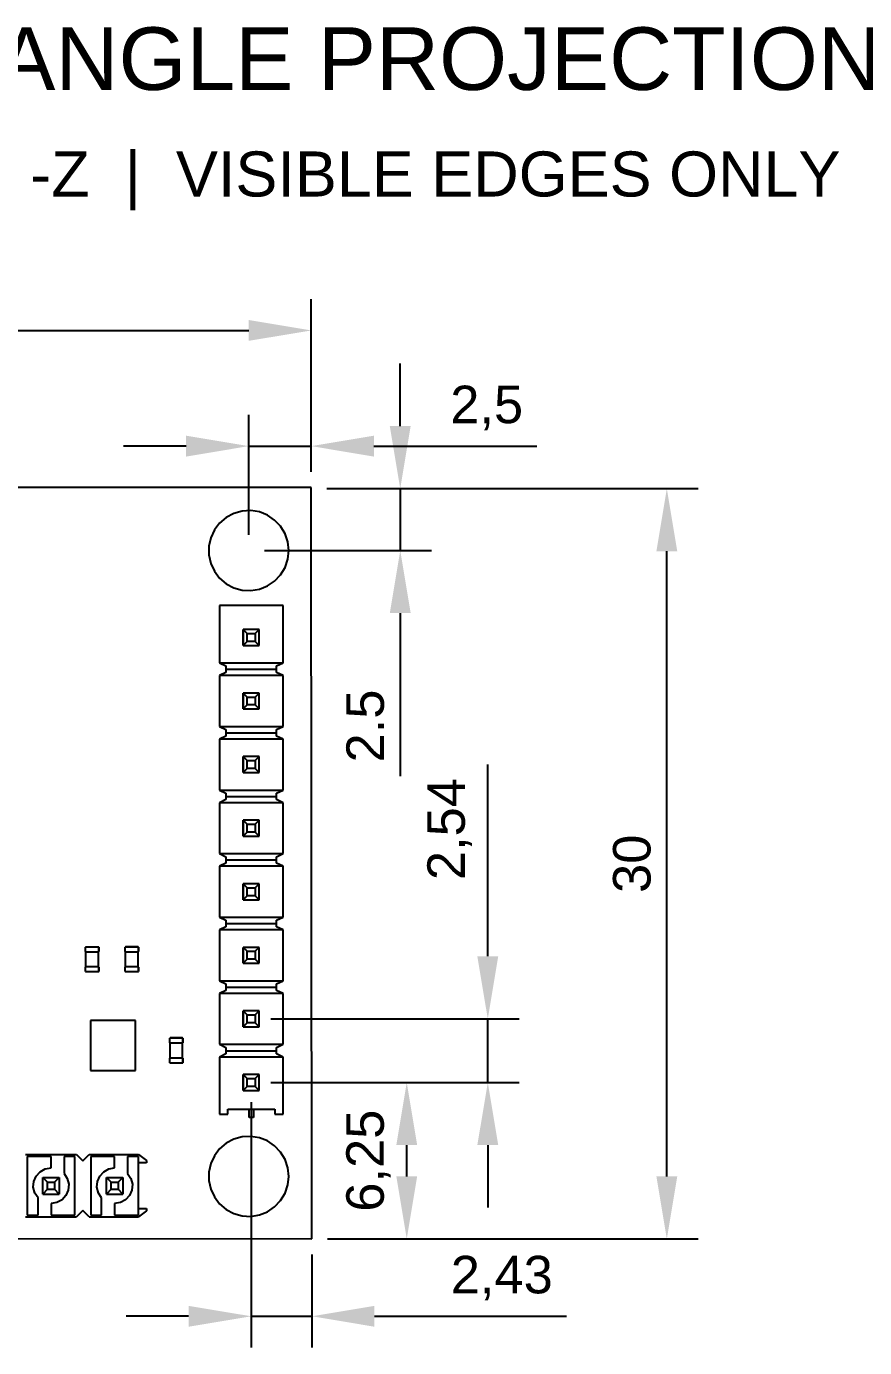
# Model space of a CAD drawing. Header units: millimetres. Extents: x -74 to 116, y -91 to 186.
# Drawn here: x 17.8 to 51.3, y 50 to 102.8 of the extents above; entities that cross this region are included whole.
import ezdxf

# ---------------------------------------------------------------- set-up
doc = ezdxf.new("R2010")
doc.units = ezdxf.units.MM
doc.layers.add('LABELS', color=7, linetype='Continuous')
doc.layers.add('VISIBLE', color=7, linetype='Continuous')
doc.styles.get("Standard").update_dxf_attribs({"font": 'arial.ttf'})
doc.dimstyles.get("Standard").update_dxf_attribs({"dimtxt": 2.5, "dimasz": 2.5, "dimexe": 1.25, "dimexo": 0.625, "dimtad": 1, "dimcen": 2.5, "dimazin": 3, "dimtfac": 1, "dimtmove": 0, "dimatfit": 3})

# ---------------------------------------------------------------- blocks, each defined once
blk = doc.blocks.new('*D1')
at = {"color": 0, "lineweight": -2, "transparency": 16777216}
for p, q in [((26.727, 82.474), (26.727, 87.271)), ((29.227, 84.999), (29.227, 87.271)), ((24.227, 86.021), (21.727, 86.021)), ((26.727, 86.021), (29.227, 86.021)), ((31.727, 86.021), (38.245, 86.021))]:
    blk.add_line(p, q, dxfattribs=at)
at = {"color": 0, "transparency": 16777216}
for points in [[(24.227, 86.438), (24.227, 85.604), (26.727, 86.021)], [(31.727, 86.438), (31.727, 85.604), (29.227, 86.021)]]:
    blk.add_solid(points, dxfattribs=at)
at = {"layer": 'Defpoints', "color": 0, "transparency": 16777216}
for p in [(29.227, 86.021), (29.227, 84.374), (26.727, 81.849)]:
    blk.add_point(p, dxfattribs=at)
at = {"color": 0, "transparency": 16777216, "insert": (36.236, 87.547), "char_height": 1.5, "attachment_point": 5}
blk.add_mtext('2,5', dxfattribs=at)
blk = doc.blocks.new('*D2')
at = {"color": 0, "lineweight": -2, "transparency": 16777216}
for p, q in [((32.781, 86.824), (32.781, 89.324)), ((29.852, 84.324), (34.031, 84.324)), ((32.781, 84.324), (32.781, 81.849)), ((27.352, 81.849), (34.031, 81.849)), ((32.781, 79.349), (32.781, 72.831))]:
    blk.add_line(p, q, dxfattribs=at)
at = {"color": 0, "transparency": 16777216}
for points in [[(32.364, 86.824), (33.198, 86.824), (32.781, 84.324)], [(32.364, 79.349), (33.198, 79.349), (32.781, 81.849)]]:
    blk.add_solid(points, dxfattribs=at)
at = {"layer": 'Defpoints', "color": 0, "transparency": 16777216}
for p in [(29.227, 84.324), (26.727, 81.849), (32.781, 81.849)]:
    blk.add_point(p, dxfattribs=at)
at = {"color": 0, "transparency": 16777216, "insert": (31.39, 74.84), "char_height": 1.5, "attachment_point": 5, "rotation": 90}
blk.add_mtext('2.5', dxfattribs=at)
blk = doc.blocks.new('*D5')
at = {"color": 0, "lineweight": -2, "transparency": 16777216}
for p, q in [((27.77, 60.599), (34.291, 60.599)), ((33.041, 56.849), (33.041, 58.099)), ((29.877, 54.349), (34.291, 54.349))]:
    blk.add_line(p, q, dxfattribs=at)
at = {"color": 0, "transparency": 16777216}
for points in [[(32.624, 58.099), (33.457, 58.099), (33.041, 60.599)], [(32.624, 56.849), (33.457, 56.849), (33.041, 54.349)]]:
    blk.add_solid(points, dxfattribs=at)
at = {"layer": 'Defpoints', "color": 0, "transparency": 16777216}
for p in [(27.145, 60.599), (33.041, 60.599), (29.252, 54.349)]:
    blk.add_point(p, dxfattribs=at)
at = {"color": 0, "transparency": 16777216, "insert": (31.514, 57.474), "char_height": 1.5, "attachment_point": 5, "rotation": 90}
blk.add_mtext('6,25', dxfattribs=at)
blk = doc.blocks.new('*D6')
at = {"color": 0, "lineweight": -2, "transparency": 16777216}
for p, q in [((36.279, 65.639), (36.279, 73.305)), ((27.611, 63.139), (37.529, 63.139)), ((36.279, 60.599), (36.279, 63.139)), ((27.611, 60.599), (37.529, 60.599)), ((36.279, 58.099), (36.279, 55.599))]:
    blk.add_line(p, q, dxfattribs=at)
at = {"color": 0, "transparency": 16777216}
for points in [[(35.862, 65.639), (36.696, 65.639), (36.279, 63.139)], [(35.862, 58.099), (36.696, 58.099), (36.279, 60.599)]]:
    blk.add_solid(points, dxfattribs=at)
at = {"layer": 'Defpoints', "color": 0, "transparency": 16777216}
for p in [(26.986, 63.139), (36.279, 63.139), (26.986, 60.599)]:
    blk.add_point(p, dxfattribs=at)
at = {"color": 0, "transparency": 16777216, "insert": (34.753, 70.722), "char_height": 1.5, "attachment_point": 5, "rotation": 90}
blk.add_mtext('2,54', dxfattribs=at)
blk = doc.blocks.new('*D7')
at = {"color": 0, "lineweight": -2, "transparency": 16777216}
for p, q in [((26.827, 59.815), (26.827, 50.008)), ((29.252, 53.724), (29.252, 50.008)), ((24.327, 51.258), (21.827, 51.258)), ((26.827, 51.258), (29.252, 51.258)), ((31.752, 51.258), (39.424, 51.258))]:
    blk.add_line(p, q, dxfattribs=at)
at = {"color": 0, "transparency": 16777216}
for points in [[(24.327, 51.674), (24.327, 50.841), (26.827, 51.258)], [(31.752, 51.674), (31.752, 50.841), (29.252, 51.258)]]:
    blk.add_solid(points, dxfattribs=at)
at = {"layer": 'Defpoints', "color": 0, "transparency": 16777216}
for p in [(26.827, 60.44), (29.252, 54.349), (29.252, 51.258)]:
    blk.add_point(p, dxfattribs=at)
at = {"color": 0, "transparency": 16777216, "insert": (36.838, 52.784), "char_height": 1.5, "attachment_point": 5}
blk.add_mtext('2,43', dxfattribs=at)
blk = doc.blocks.new('*D8')
at = {"color": 0, "lineweight": -2, "transparency": 16777216}
for p, q in [((-9.773, 84.999), (-9.773, 91.893)), ((29.227, 85.032), (29.227, 91.893)), ((-7.273, 90.643), (26.727, 90.643))]:
    blk.add_line(p, q, dxfattribs=at)
at = {"color": 0, "transparency": 16777216}
for points in [[(-7.273, 91.06), (-7.273, 90.227), (-9.773, 90.643)], [(26.727, 91.06), (26.727, 90.227), (29.227, 90.643)]]:
    blk.add_solid(points, dxfattribs=at)
at = {"layer": 'Defpoints', "color": 0, "transparency": 16777216}
for p in [(29.227, 90.643), (-9.773, 84.374), (29.227, 84.407)]:
    blk.add_point(p, dxfattribs=at)
at = {"color": 0, "transparency": 16777216, "insert": (9.727, 92.035), "char_height": 1.5, "attachment_point": 5}
blk.add_mtext('39', dxfattribs=at)
blk = doc.blocks.new('*D9')
at = {"color": 0, "lineweight": -2, "transparency": 16777216}
for p, q in [((29.852, 84.324), (44.683, 84.324)), ((43.433, 56.849), (43.433, 81.824)), ((29.877, 54.349), (44.683, 54.349))]:
    blk.add_line(p, q, dxfattribs=at)
at = {"color": 0, "transparency": 16777216}
for points in [[(43.016, 81.824), (43.85, 81.824), (43.433, 84.324)], [(43.016, 56.849), (43.85, 56.849), (43.433, 54.349)]]:
    blk.add_solid(points, dxfattribs=at)
at = {"layer": 'Defpoints', "color": 0, "transparency": 16777216}
for p in [(29.227, 84.324), (43.433, 84.324), (29.252, 54.349)]:
    blk.add_point(p, dxfattribs=at)
at = {"color": 0, "transparency": 16777216, "insert": (42.042, 69.336), "char_height": 1.5, "attachment_point": 5, "rotation": 90}
blk.add_mtext('30', dxfattribs=at)

msp = doc.modelspace()

# ---------------------------------------------------------------- linework, layer by layer
at = {"layer": 'VISIBLE'}
for points in [[(29.227, 84.374), (-9.773, 84.374)], [(29.227, 84.324), (29.227, 84.374)], [(29.252, 54.349), (29.227, 84.324)], [(28.327, 81.849), (28.29, 82.193), (28.179, 82.521), (28.001, 82.817), (27.763, 83.068), (27.477, 83.263), (27.155, 83.391), (26.814, 83.447), (26.468, 83.428), (26.135, 83.335), (25.829, 83.173), (25.566, 82.949), (25.356, 82.674), (25.211, 82.36), (25.137, 82.022), (25.137, 81.676), (25.211, 81.338), (25.356, 81.024), (25.566, 80.749), (25.829, 80.525), (26.135, 80.363), (26.468, 80.27), (26.814, 80.251), (27.155, 80.307), (27.477, 80.435), (27.763, 80.63), (28.001, 80.881), (28.179, 81.177), (28.29, 81.505), (28.327, 81.849)], [(25.557, 79.649), (25.557, 77.363)], [(28.097, 79.649), (25.557, 79.649)], [(28.097, 77.363), (28.097, 79.649)], [(26.51, 78.061), (26.51, 78.696)], [(26.51, 78.696), (26.51, 78.696)], [(26.668, 78.538), (26.51, 78.696)], [(26.51, 78.696), (26.51, 78.061)], [(27.145, 78.696), (26.51, 78.696)], [(26.51, 78.696), (26.51, 78.061)], [(26.51, 78.696), (26.51, 78.696)], [(27.145, 78.696), (26.986, 78.538)], [(27.145, 78.061), (27.145, 78.696)], [(26.668, 78.22), (26.51, 78.061)], [(26.668, 78.22), (26.668, 78.538)], [(26.668, 78.538), (26.986, 78.538)], [(26.986, 78.22), (26.668, 78.22)], [(26.986, 78.538), (26.986, 78.22)], [(27.145, 78.061), (26.986, 78.22)], [(26.51, 78.061), (26.51, 78.061)], [(26.51, 78.061), (27.145, 78.061)], [(26.51, 78.061), (26.51, 78.061)], [(25.557, 77.363), (28.097, 77.363)], [(25.557, 77.363), (25.811, 77.239)], [(25.811, 77.239), (25.811, 77.109)], [(25.811, 77.109), (27.843, 77.109)], [(25.811, 77.109), (25.811, 76.979)], [(27.843, 77.239), (28.097, 77.363)], [(27.843, 77.109), (27.843, 77.239)], [(27.843, 76.979), (27.843, 77.109)], [(25.811, 76.979), (25.557, 76.855)], [(28.097, 76.855), (25.557, 76.855)], [(25.557, 76.855), (25.557, 74.823)], [(28.097, 76.855), (27.843, 76.979)], [(28.097, 74.823), (28.097, 76.855)], [(26.51, 75.521), (26.51, 76.156)], [(26.51, 76.156), (26.51, 76.156)], [(26.668, 75.998), (26.51, 76.156)], [(26.51, 76.156), (26.51, 75.521)], [(27.145, 76.156), (26.51, 76.156)], [(26.51, 76.156), (26.51, 75.521)], [(26.51, 76.156), (26.51, 76.156)], [(27.145, 76.156), (26.986, 75.998)], [(27.145, 75.521), (27.145, 76.156)], [(26.668, 75.68), (26.51, 75.521)], [(26.51, 75.521), (26.51, 75.521)], [(26.51, 75.521), (27.145, 75.521)], [(26.51, 75.521), (26.51, 75.521)], [(26.668, 75.68), (26.668, 75.998)], [(26.668, 75.998), (26.986, 75.998)], [(26.986, 75.68), (26.668, 75.68)], [(26.986, 75.998), (26.986, 75.68)], [(27.145, 75.521), (26.986, 75.68)], [(25.557, 74.823), (28.097, 74.823)], [(25.557, 74.823), (25.811, 74.699)], [(25.811, 74.439), (25.557, 74.315)], [(25.811, 74.699), (25.811, 74.569)], [(25.811, 74.569), (27.843, 74.569)], [(25.811, 74.569), (25.811, 74.439)], [(27.843, 74.699), (28.097, 74.823)], [(27.843, 74.569), (27.843, 74.699)], [(27.843, 74.439), (27.843, 74.569)], [(28.097, 74.315), (27.843, 74.439)], [(28.097, 74.315), (25.557, 74.315)], [(25.557, 74.315), (25.557, 72.283)], [(28.097, 72.283), (28.097, 74.315)], [(26.51, 72.981), (26.51, 73.616)], [(26.51, 73.616), (26.51, 73.616)], [(26.668, 73.458), (26.51, 73.616)], [(26.51, 73.616), (26.51, 72.981)], [(27.145, 73.616), (26.51, 73.616)], [(26.51, 73.616), (26.51, 72.981)], [(26.51, 73.616), (26.51, 73.616)], [(26.668, 73.14), (26.668, 73.458)], [(26.668, 73.458), (26.986, 73.458)], [(27.145, 73.616), (26.986, 73.458)], [(26.986, 73.458), (26.986, 73.14)], [(27.145, 72.981), (27.145, 73.616)], [(26.668, 73.14), (26.51, 72.981)], [(26.51, 72.981), (26.51, 72.981)], [(26.51, 72.981), (27.145, 72.981)], [(26.51, 72.981), (26.51, 72.981)], [(26.986, 73.14), (26.668, 73.14)], [(27.145, 72.981), (26.986, 73.14)], [(25.557, 72.283), (28.097, 72.283)], [(25.557, 72.283), (25.811, 72.159)], [(25.811, 71.899), (25.557, 71.775)], [(25.811, 72.159), (25.811, 72.029)], [(25.811, 72.029), (27.843, 72.029)], [(25.811, 72.029), (25.811, 71.899)], [(27.843, 72.159), (28.097, 72.283)], [(27.843, 72.029), (27.843, 72.159)], [(27.843, 71.899), (27.843, 72.029)], [(28.097, 71.775), (27.843, 71.899)], [(28.097, 71.775), (25.557, 71.775)], [(25.557, 71.775), (25.557, 69.743)], [(28.097, 69.743), (28.097, 71.775)], [(26.51, 70.441), (26.51, 71.076)], [(26.51, 71.076), (26.51, 71.076)], [(26.668, 70.918), (26.51, 71.076)], [(26.51, 71.076), (26.51, 70.441)], [(27.145, 71.076), (26.51, 71.076)], [(26.51, 71.076), (26.51, 70.441)], [(26.51, 71.076), (26.51, 71.076)], [(26.668, 70.6), (26.668, 70.918)], [(26.668, 70.918), (26.986, 70.918)], [(27.145, 71.076), (26.986, 70.918)], [(26.986, 70.918), (26.986, 70.6)], [(27.145, 70.441), (27.145, 71.076)], [(26.668, 70.6), (26.51, 70.441)], [(26.51, 70.441), (26.51, 70.441)], [(26.51, 70.441), (27.145, 70.441)], [(26.51, 70.441), (26.51, 70.441)], [(26.986, 70.6), (26.668, 70.6)], [(27.145, 70.441), (26.986, 70.6)], [(25.557, 69.743), (28.097, 69.743)], [(25.557, 69.743), (25.811, 69.619)], [(27.843, 69.619), (28.097, 69.743)], [(25.811, 69.359), (25.557, 69.235)], [(28.097, 69.235), (25.557, 69.235)], [(25.557, 69.235), (25.557, 67.203)], [(25.811, 69.619), (25.811, 69.489)], [(25.811, 69.489), (27.843, 69.489)], [(25.811, 69.489), (25.811, 69.359)], [(27.843, 69.489), (27.843, 69.619)], [(27.843, 69.359), (27.843, 69.489)], [(28.097, 69.235), (27.843, 69.359)], [(28.097, 67.203), (28.097, 69.235)], [(26.51, 67.901), (26.51, 68.536)], [(26.51, 68.536), (26.51, 68.536)], [(26.668, 68.378), (26.51, 68.536)], [(26.51, 68.536), (26.51, 67.901)], [(27.145, 68.536), (26.51, 68.536)], [(26.51, 68.536), (26.51, 67.901)], [(26.51, 68.536), (26.51, 68.536)], [(26.668, 68.06), (26.668, 68.378)], [(26.668, 68.378), (26.986, 68.378)], [(27.145, 68.536), (26.986, 68.378)], [(26.986, 68.378), (26.986, 68.06)], [(27.145, 67.901), (27.145, 68.536)], [(26.51, 67.901), (26.668, 68.06)], [(26.51, 67.901), (26.51, 67.901)], [(26.51, 67.901), (27.145, 67.901)], [(26.51, 67.901), (26.51, 67.901)], [(26.986, 68.06), (26.668, 68.06)], [(27.145, 67.901), (26.986, 68.06)], [(25.557, 67.203), (28.097, 67.203)], [(25.557, 67.203), (25.811, 67.079)], [(25.811, 67.079), (25.811, 66.949)], [(27.843, 67.079), (28.097, 67.203)], [(27.843, 66.949), (27.843, 67.079)], [(25.811, 66.819), (25.557, 66.695)], [(28.097, 66.695), (25.557, 66.695)], [(25.557, 66.695), (25.557, 64.663)], [(25.811, 66.949), (27.843, 66.949)], [(25.811, 66.949), (25.811, 66.819)], [(27.843, 66.819), (27.843, 66.949)], [(28.097, 66.695), (27.843, 66.819)], [(28.097, 64.663), (28.097, 66.695)], [(20.22, 66.019), (20.208, 66.007)], [(20.208, 65.831), (20.208, 66.007)], [(20.22, 66.019), (20.72, 66.019)], [(20.732, 66.007), (20.72, 66.019)], [(20.732, 66.007), (20.72, 66.019)], [(20.732, 65.831), (20.732, 66.007)], [(20.732, 66.007), (20.732, 65.831)], [(21.805, 66.019), (21.793, 66.007)], [(21.793, 65.831), (21.793, 66.007)], [(21.805, 66.019), (22.305, 66.019)], [(22.305, 66.019), (21.805, 66.019)], [(22.317, 66.007), (22.305, 66.019)], [(22.317, 66.007), (22.305, 66.019)], [(22.317, 65.831), (22.317, 66.007)], [(22.317, 66.007), (22.317, 65.831)], [(26.51, 65.361), (26.51, 65.996)], [(26.51, 65.996), (26.51, 65.996)], [(26.668, 65.838), (26.51, 65.996)], [(26.51, 65.996), (26.51, 65.361)], [(27.145, 65.996), (26.51, 65.996)], [(26.51, 65.996), (26.51, 65.361)], [(26.51, 65.996), (26.51, 65.996)], [(27.145, 65.996), (26.986, 65.838)], [(27.145, 65.361), (27.145, 65.996)], [(20.208, 65.831), (20.22, 65.819)], [(20.22, 65.219), (20.22, 65.819)], [(20.22, 65.819), (20.72, 65.819)], [(20.72, 65.819), (20.732, 65.831)], [(20.72, 65.819), (20.732, 65.831)], [(20.72, 65.219), (20.72, 65.819)], [(21.793, 65.831), (21.805, 65.819)], [(21.805, 65.219), (21.805, 65.819)], [(21.805, 65.819), (22.305, 65.819)], [(22.305, 65.819), (22.317, 65.831)], [(22.305, 65.819), (22.317, 65.831)], [(22.305, 65.219), (22.305, 65.819)], [(26.668, 65.52), (26.51, 65.361)], [(26.668, 65.52), (26.668, 65.838)], [(26.668, 65.838), (26.986, 65.838)], [(26.986, 65.52), (26.668, 65.52)], [(26.986, 65.838), (26.986, 65.52)], [(27.145, 65.361), (26.986, 65.52)], [(20.22, 65.219), (20.208, 65.207)], [(20.208, 65.031), (20.208, 65.207)], [(20.208, 65.031), (20.22, 65.019)], [(20.72, 65.219), (20.22, 65.219)], [(20.72, 65.019), (20.22, 65.019)], [(20.732, 65.207), (20.72, 65.219)], [(20.732, 65.207), (20.72, 65.219)], [(20.72, 65.019), (20.732, 65.031)], [(20.72, 65.019), (20.732, 65.031)], [(20.732, 65.031), (20.732, 65.207)], [(20.732, 65.207), (20.732, 65.031)], [(21.805, 65.219), (21.793, 65.207)], [(21.793, 65.031), (21.793, 65.207)], [(21.793, 65.031), (21.805, 65.019)], [(22.305, 65.219), (21.805, 65.219)], [(22.305, 65.019), (21.805, 65.019)], [(22.317, 65.207), (22.305, 65.219)], [(22.317, 65.207), (22.305, 65.219)], [(22.305, 65.019), (22.317, 65.031)], [(22.305, 65.019), (22.317, 65.031)], [(22.317, 65.031), (22.317, 65.207)], [(22.317, 65.207), (22.317, 65.031)], [(26.51, 65.361), (26.51, 65.361)], [(26.51, 65.361), (27.145, 65.361)], [(26.51, 65.361), (26.51, 65.361)], [(25.557, 64.663), (28.097, 64.663)], [(25.557, 64.663), (25.811, 64.539)], [(25.811, 64.539), (25.811, 64.409)], [(25.811, 64.409), (27.843, 64.409)], [(25.811, 64.409), (25.811, 64.279)], [(27.843, 64.539), (28.097, 64.663)], [(27.843, 64.409), (27.843, 64.539)], [(27.843, 64.279), (27.843, 64.409)], [(25.811, 64.279), (25.557, 64.155)], [(28.097, 64.155), (25.557, 64.155)], [(25.557, 64.155), (25.557, 62.123)], [(28.097, 64.155), (27.843, 64.279)], [(28.097, 62.123), (28.097, 64.155)], [(26.51, 62.821), (26.51, 63.456)], [(26.51, 63.456), (26.51, 63.456)], [(26.668, 63.298), (26.51, 63.456)], [(26.51, 63.456), (26.51, 62.821)], [(27.145, 63.456), (26.51, 63.456)], [(26.51, 63.456), (26.51, 62.821)], [(26.51, 63.456), (26.51, 63.456)], [(27.145, 63.456), (26.986, 63.298)], [(27.145, 62.821), (27.145, 63.456)], [(22.204, 63.073), (20.404, 63.073)], [(20.404, 63.073), (20.404, 61.073)], [(22.204, 61.073), (22.204, 63.073)], [(26.668, 62.98), (26.51, 62.821)], [(26.51, 62.821), (26.51, 62.821)], [(26.51, 62.821), (27.145, 62.821)], [(26.51, 62.821), (26.51, 62.821)], [(26.668, 62.98), (26.668, 63.298)], [(26.668, 63.298), (26.986, 63.298)], [(26.986, 62.98), (26.668, 62.98)], [(26.986, 63.298), (26.986, 62.98)], [(27.145, 62.821), (26.986, 62.98)], [(23.584, 62.376), (23.572, 62.364)], [(23.572, 62.188), (23.572, 62.364)], [(23.584, 62.376), (24.084, 62.376)], [(24.084, 62.376), (23.584, 62.376)], [(24.096, 62.364), (24.084, 62.376)], [(24.096, 62.364), (24.084, 62.376)], [(24.096, 62.188), (24.096, 62.364)], [(24.096, 62.364), (24.096, 62.188)], [(23.572, 62.188), (23.584, 62.176)], [(23.584, 61.576), (23.584, 62.176)], [(23.584, 62.176), (24.084, 62.176)], [(24.084, 62.176), (24.096, 62.188)], [(24.084, 62.176), (24.096, 62.188)], [(24.084, 61.576), (24.084, 62.176)], [(25.557, 62.123), (25.811, 61.999)], [(25.557, 62.123), (28.097, 62.123)], [(25.811, 61.999), (25.811, 61.869)], [(25.811, 61.869), (27.843, 61.869)], [(25.811, 61.869), (25.811, 61.739)], [(27.843, 61.999), (28.097, 62.123)], [(27.843, 61.869), (27.843, 61.999)], [(27.843, 61.739), (27.843, 61.869)], [(23.584, 61.576), (23.572, 61.564)], [(23.572, 61.388), (23.572, 61.564)], [(23.572, 61.388), (23.584, 61.376)], [(24.084, 61.576), (23.584, 61.576)], [(24.084, 61.376), (23.584, 61.376)], [(24.096, 61.564), (24.084, 61.576)], [(24.096, 61.564), (24.084, 61.576)], [(24.084, 61.376), (24.096, 61.388)], [(24.084, 61.376), (24.096, 61.388)], [(24.096, 61.388), (24.096, 61.564)], [(24.096, 61.564), (24.096, 61.388)], [(25.811, 61.739), (25.557, 61.615)], [(28.097, 61.615), (25.557, 61.615)], [(25.557, 61.615), (25.557, 59.329)], [(28.097, 61.615), (27.843, 61.739)], [(28.097, 59.329), (28.097, 61.615)], [(20.404, 61.073), (22.204, 61.073)], [(26.51, 60.281), (26.51, 60.916)], [(26.51, 60.916), (26.51, 60.916)], [(26.668, 60.758), (26.51, 60.916)], [(26.51, 60.916), (26.51, 60.281)], [(27.145, 60.916), (26.51, 60.916)], [(26.51, 60.916), (26.51, 60.281)], [(26.51, 60.916), (26.51, 60.916)], [(26.668, 60.44), (26.668, 60.758)], [(26.668, 60.758), (26.986, 60.758)], [(27.145, 60.916), (26.986, 60.758)], [(26.986, 60.758), (26.986, 60.44)], [(27.145, 60.281), (27.145, 60.916)], [(26.51, 60.281), (26.668, 60.44)], [(26.51, 60.281), (26.51, 60.281)], [(26.51, 60.281), (27.145, 60.281)], [(26.51, 60.281), (26.51, 60.281)], [(26.986, 60.44), (26.668, 60.44)], [(27.145, 60.281), (26.986, 60.44)], [(25.557, 59.329), (25.887, 59.329)], [(25.887, 59.329), (25.887, 59.532)], [(25.887, 59.532), (27.767, 59.532)], [(26.741, 59.202), (26.741, 59.532)], [(26.913, 59.202), (26.741, 59.202)], [(26.913, 59.532), (26.913, 59.202)], [(27.767, 59.532), (27.767, 59.329)], [(27.767, 59.329), (28.097, 59.329)], [(28.327, 56.849), (28.29, 57.193), (28.179, 57.521), (28.001, 57.817), (27.763, 58.068), (27.477, 58.263), (27.155, 58.391), (26.814, 58.447), (26.468, 58.428), (26.135, 58.335), (25.829, 58.173), (25.566, 57.949), (25.356, 57.674), (25.211, 57.36), (25.137, 57.022), (25.137, 56.676), (25.211, 56.338), (25.356, 56.024), (25.566, 55.749), (25.829, 55.525), (26.135, 55.363), (26.468, 55.27), (26.814, 55.251), (27.155, 55.307), (27.477, 55.435), (27.763, 55.63), (28.001, 55.881), (28.179, 56.177), (28.29, 56.505), (28.327, 56.849)], [(17.814, 57.717), (19.846, 57.717)], [(18.83, 57.64), (17.877, 57.64)], [(17.877, 57.64), (17.877, 55.304)], [(18.83, 57.183), (18.83, 57.64)], [(19.782, 57.64), (19.35, 57.64)], [(19.35, 57.64), (19.35, 56.956)], [(19.782, 55.304), (19.782, 57.64)], [(19.846, 57.717), (20.1, 57.463)], [(20.1, 57.463), (20.354, 57.717)], [(20.354, 57.717), (22.322, 57.717)], [(21.37, 57.64), (20.417, 57.64)], [(20.417, 57.64), (20.417, 55.304)], [(20.683, 57.718), (20.686, 57.718)], [(20.683, 57.717), (20.683, 57.718)], [(20.685, 57.718), (20.717, 57.718)], [(20.685, 57.717), (20.685, 57.718)], [(20.717, 57.718), (20.749, 57.718)], [(20.749, 57.718), (20.765, 57.718)], [(20.749, 57.717), (20.749, 57.718)], [(20.765, 57.718), (20.782, 57.718)], [(20.782, 57.718), (20.8, 57.718)], [(20.8, 57.718), (20.81, 57.718)], [(20.81, 57.718), (20.886, 57.718)], [(20.81, 57.717), (20.81, 57.718)], [(20.886, 57.717), (20.886, 57.718)], [(20.886, 57.718), (20.894, 57.718)], [(20.894, 57.717), (20.894, 57.718)], [(20.896, 57.718), (20.916, 57.718)], [(20.896, 57.717), (20.896, 57.718)], [(20.916, 57.718), (21.014, 57.718)], [(21.014, 57.718), (21.057, 57.718)], [(21.057, 57.718), (21.109, 57.718)], [(21.109, 57.718), (21.11, 57.718)], [(21.11, 57.718), (21.11, 57.718)], [(21.11, 57.717), (21.11, 57.718)], [(21.138, 57.718), (21.207, 57.718)], [(21.138, 57.717), (21.138, 57.718)], [(21.207, 57.717), (21.207, 57.718)], [(21.228, 57.718), (21.253, 57.718), (21.319, 57.718)], [(21.228, 57.717), (21.228, 57.718)], [(21.319, 57.718), (21.359, 57.718)], [(21.359, 57.718), (21.44, 57.718)], [(21.37, 57.183), (21.37, 57.64)], [(21.44, 57.718), (21.452, 57.718)], [(21.452, 57.717), (21.452, 57.718)], [(21.485, 57.718), (21.486, 57.718)], [(21.485, 57.717), (21.485, 57.718)], [(21.486, 57.718), (21.488, 57.718)], [(21.486, 57.717), (21.486, 57.718)], [(21.486, 57.718), (21.486, 57.718)], [(21.488, 57.718), (21.516, 57.718)], [(21.516, 57.718), (21.54, 57.718)], [(21.54, 57.718), (21.574, 57.718)], [(21.574, 57.718), (21.618, 57.718)], [(21.618, 57.718), (21.623, 57.718)], [(21.623, 57.718), (21.627, 57.718)], [(21.627, 57.718), (21.674, 57.718)], [(21.674, 57.718), (21.707, 57.718)], [(21.707, 57.718), (21.75, 57.718)], [(21.75, 57.718), (21.755, 57.718)], [(21.755, 57.718), (21.822, 57.718)], [(21.755, 57.717), (21.755, 57.718)], [(21.755, 57.718), (21.755, 57.718)], [(21.822, 57.717), (21.822, 57.718)], [(22.322, 57.64), (21.89, 57.64)], [(21.89, 57.64), (21.89, 56.956)], [(22.322, 57.717), (22.64, 57.475)], [(22.322, 55.304), (22.322, 57.64)], [(18.309, 55.988), (18.18, 56.183), (18.121, 56.411), (18.14, 56.645), (18.233, 56.86), (18.392, 57.033), (18.598, 57.145), (18.83, 57.183)], [(20.849, 55.988), (20.72, 56.183), (20.661, 56.411), (20.68, 56.645), (20.773, 56.86), (20.932, 57.033), (21.138, 57.145), (21.37, 57.183)], [(22.64, 57.386), (22.322, 57.386)], [(22.64, 57.475), (22.64, 57.386)], [(18.499, 56.142), (18.499, 56.802)], [(18.499, 56.802), (18.69, 56.612)], [(18.499, 56.802), (19.16, 56.802)], [(18.69, 56.612), (18.969, 56.612)], [(18.69, 56.332), (18.69, 56.612)], [(19.35, 56.956), (19.48, 56.761), (19.538, 56.533), (19.52, 56.3), (19.426, 56.084), (19.267, 55.911), (19.061, 55.8), (18.83, 55.761)], [(18.969, 56.612), (19.16, 56.802)], [(18.969, 56.612), (18.969, 56.332)], [(19.16, 56.802), (19.16, 56.142)], [(21.039, 56.802), (21.7, 56.802)], [(21.039, 56.802), (21.23, 56.612)], [(21.039, 56.142), (21.039, 56.802)], [(21.23, 56.612), (21.509, 56.612)], [(21.23, 56.332), (21.23, 56.612)], [(21.89, 56.956), (22.02, 56.761), (22.078, 56.533), (22.06, 56.3), (21.966, 56.084), (21.807, 55.911), (21.601, 55.8), (21.37, 55.761)], [(21.509, 56.612), (21.7, 56.802)], [(21.509, 56.612), (21.509, 56.332)], [(21.7, 56.802), (21.7, 56.142)], [(18.309, 55.304), (18.309, 55.988)], [(18.69, 56.332), (18.499, 56.142)], [(18.499, 56.142), (19.16, 56.142)], [(18.69, 56.332), (18.969, 56.332)], [(19.16, 56.142), (18.969, 56.332)], [(20.849, 55.304), (20.849, 55.988)], [(21.23, 56.332), (21.039, 56.142)], [(21.039, 56.142), (21.7, 56.142)], [(21.23, 56.332), (21.509, 56.332)], [(21.7, 56.142), (21.509, 56.332)], [(18.83, 55.761), (18.83, 55.304)], [(20.1, 55.481), (19.846, 55.227)], [(20.354, 55.227), (20.1, 55.481)], [(21.37, 55.761), (21.37, 55.304)], [(22.322, 55.558), (22.64, 55.558)], [(22.64, 55.469), (22.322, 55.227)], [(22.64, 55.558), (22.64, 55.469)], [(17.814, 55.227), (19.846, 55.227)], [(17.877, 55.304), (18.309, 55.304)], [(18.83, 55.304), (19.782, 55.304)], [(20.354, 55.227), (22.322, 55.227)], [(20.417, 55.304), (20.849, 55.304)], [(21.37, 55.304), (22.322, 55.304)], [(-9.773, 54.374), (29.252, 54.349)]]:
    msp.add_lwpolyline(points, dxfattribs=at)

# ---------------------------------------------------------------- texts
at = {"layer": 'LABELS'}
for s, height, p in [('AS-BW - THIRD ANGLE PROJECTION - MILLIMETERS', 2.5, (-9.515, 100.251)), ('REAR: +Y  |  BOTTOM: -Z  |  VISIBLE EDGES ONLY', 1.8, (-9.128, 95.993))]:
    msp.add_text(s, height=height, dxfattribs=at).set_placement(p)

# ---------------------------------------------------------------- dimensions: what is measured, and where the dimension line sits
for base, p1, p2, picture, middle in [((29.227, 90.643), (-9.773, 84.374), (29.227, 84.407), '*D8', (9.727, 92.035)), ((29.227, 86.021), (26.727, 81.849), (29.227, 84.374), '*D1', (36.236, 87.547)), ((29.25224, 51.257819), (26.827239, 60.440241), (29.25224, 54.348989), '*D7', (36.838188, 52.784251))]:
    dim = msp.add_linear_dim(base=base, p1=p1, p2=p2, dimstyle='Standard', override={"dimtxt": 1.5, "dimtxsty": 'Standard', "dimadec": 0, "dimazin": 0, "dimfxl": 1})
    dim.commit()
    dim.dimension.update_dxf_attribs({"geometry": picture, "text_midpoint": middle})
for base, p1, p2, text, picture, middle in [((32.781, 81.849), (29.227, 84.324), (26.727, 81.849), '2.5', '*D2', (31.39, 74.84)), ((43.433, 84.324), (29.252, 54.349), (29.227, 84.324), '30', '*D9', (42.042, 69.336))]:
    dim = msp.add_linear_dim(base=base, p1=p1, p2=p2, angle=90, text=text, dimstyle='Standard', override={"dimtxt": 1.5, "dimtxsty": 'Standard', "dimadec": 0, "dimazin": 0, "dimfxl": 1})
    dim.commit()
    dim.dimension.update_dxf_attribs({"geometry": picture, "text_midpoint": middle})
for base, p1, p2, picture, middle in [((36.279, 63.139), (26.986, 60.599), (26.986, 63.139), '*D6', (34.753, 70.722)), ((33.041, 60.599), (29.252, 54.349), (27.145, 60.599), '*D5', (31.514, 57.474))]:
    dim = msp.add_linear_dim(base=base, p1=p1, p2=p2, angle=90, dimstyle='Standard', override={"dimtxt": 1.5, "dimtxsty": 'Standard', "dimadec": 0, "dimazin": 0, "dimfxl": 1})
    dim.commit()
    dim.dimension.update_dxf_attribs({"geometry": picture, "text_midpoint": middle})

doc.saveas('drawing.dxf')
